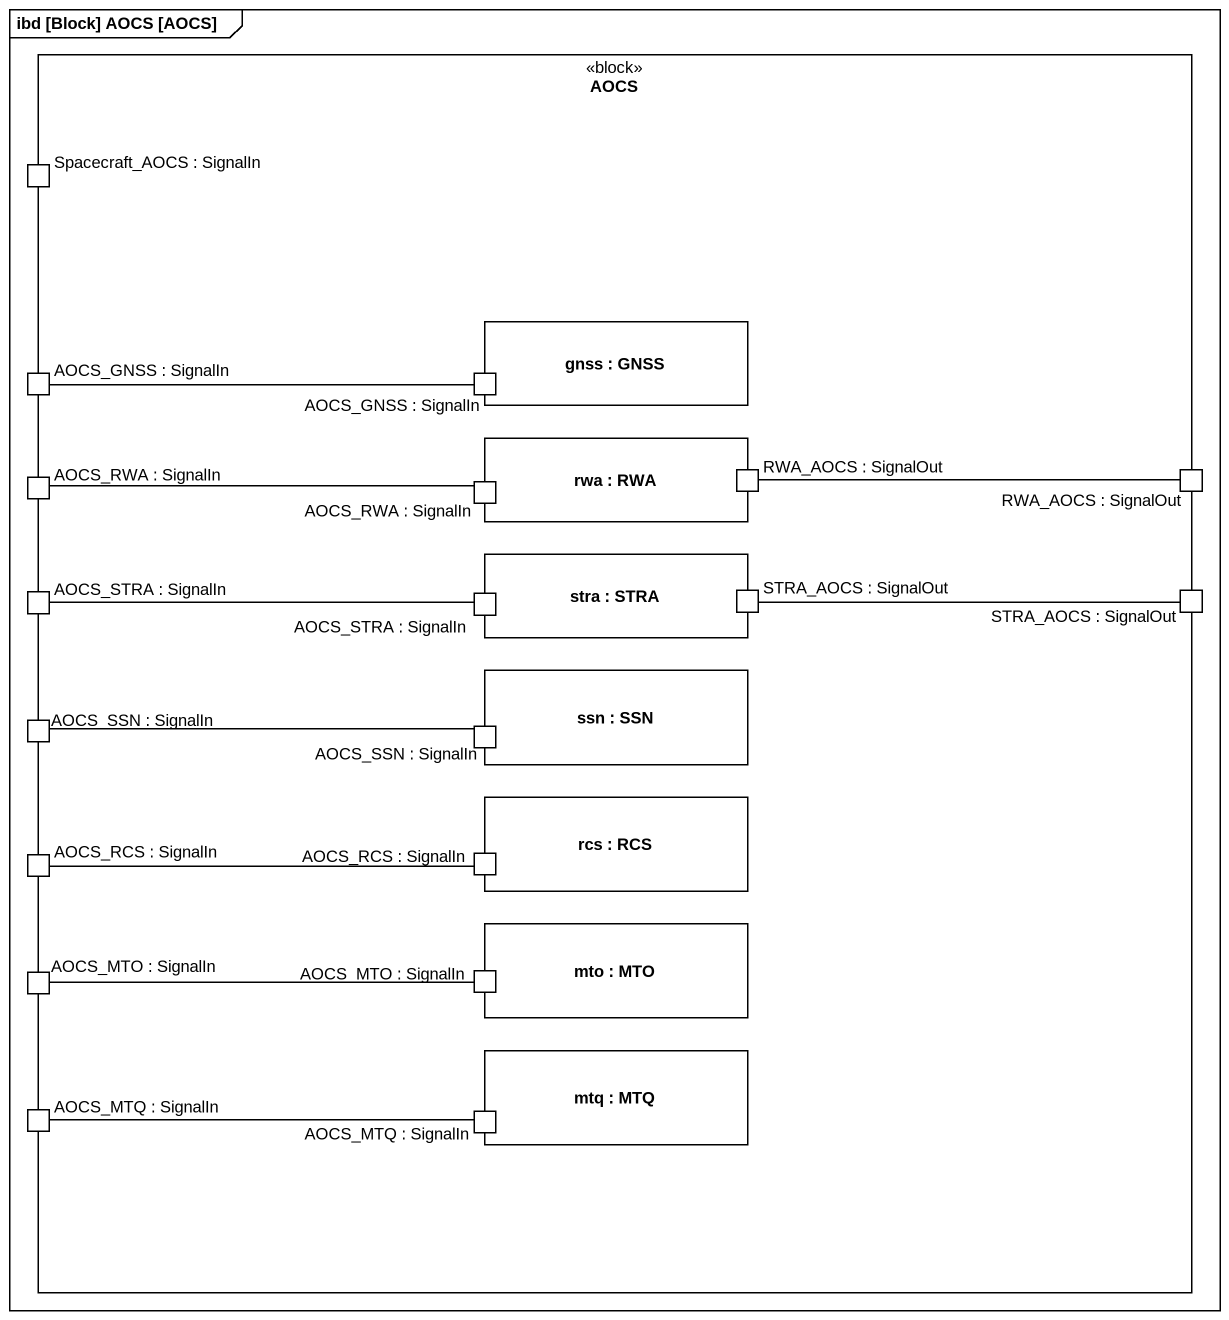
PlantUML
@startuml
mainframe ibd [Block] AOCS [AOCS]
rectangle AOCS <<block>> {
  port "Spacecraft_AOCS : SignalIn" as Spacecraft_AOCS_SignalIn
  rectangle "gnss : GNSS" as gnss {
    port "AOCS_GNSS : SignalIn" as AOCS_GNSS_SignalIn_2
  }
  port "AOCS_GNSS : SignalIn" as AOCS_GNSS_SignalIn
  port "AOCS_RWA : SignalIn" as AOCS_RWA_SignalIn
  rectangle "rwa : RWA" as rwa {
    port "AOCS_RWA : SignalIn" as AOCS_RWA_SignalIn_2
    port "RWA_AOCS : SignalOut" as RWA_AOCS_SignalOut
  }
  port "RWA_AOCS : SignalOut" as RWA_AOCS_SignalOut_2
  rectangle "stra : STRA" as stra {
    port "AOCS_STRA : SignalIn" as AOCS_STRA_SignalIn_2
    port "STRA_AOCS : SignalOut" as STRA_AOCS_SignalOut
  }
  port "AOCS_STRA : SignalIn" as AOCS_STRA_SignalIn
  port "STRA_AOCS : SignalOut" as STRA_AOCS_SignalOut_2
  rectangle "ssn : SSN" as ssn {
    port "AOCS_SSN : SignalIn" as AOCS_SSN_SignalIn_2
  }
  port "AOCS_SSN : SignalIn" as AOCS_SSN_SignalIn
  rectangle "rcs : RCS" as rcs {
    port "AOCS_RCS : SignalIn" as AOCS_RCS_SignalIn_2
  }
  port "AOCS_RCS : SignalIn" as AOCS_RCS_SignalIn
  rectangle "mto : MTO" as mto {
    port "AOCS_MTO : SignalIn" as AOCS_MTO_SignalIn_2
  }
  port "AOCS_MTO : SignalIn" as AOCS_MTO_SignalIn
  rectangle "mtq : MTQ" as mtq {
    port "AOCS_MTQ : SignalIn" as AOCS_MTQ_SignalIn_2
  }
  port "AOCS_MTQ : SignalIn" as AOCS_MTQ_SignalIn
}
AOCS_GNSS_SignalIn -right- AOCS_GNSS_SignalIn_2
AOCS_RWA_SignalIn -right- AOCS_RWA_SignalIn_2
RWA_AOCS_SignalOut -right- RWA_AOCS_SignalOut_2
AOCS_STRA_SignalIn -right- AOCS_STRA_SignalIn_2
STRA_AOCS_SignalOut -right- STRA_AOCS_SignalOut_2
AOCS_SSN_SignalIn -right- AOCS_SSN_SignalIn_2
AOCS_RCS_SignalIn -right- AOCS_RCS_SignalIn_2
AOCS_MTO_SignalIn -right- AOCS_MTO_SignalIn_2
AOCS_MTQ_SignalIn -right- AOCS_MTQ_SignalIn_2
@enduml
